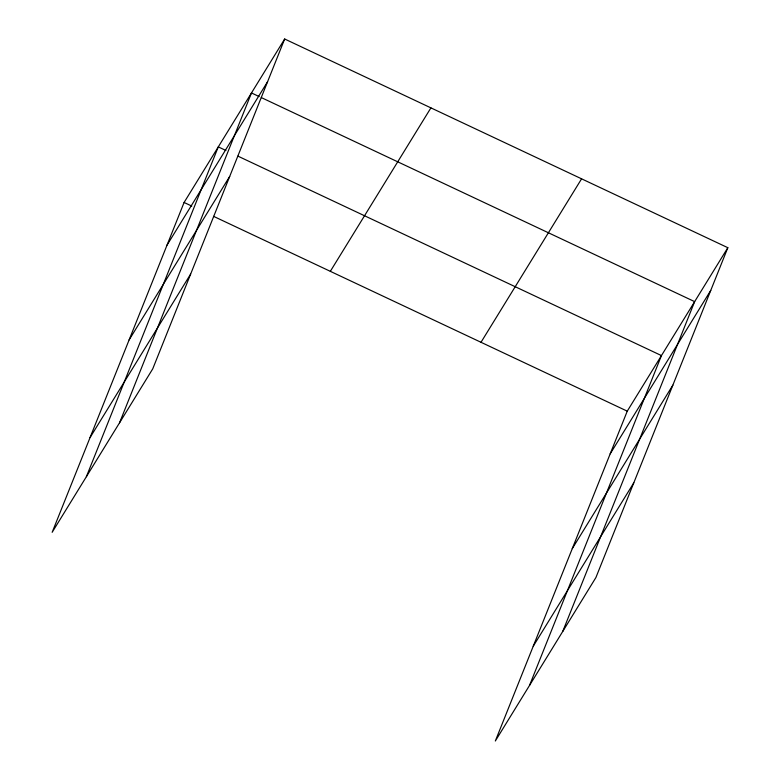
<?xml version="1.0" encoding="UTF-8"?>
<svg xmlns="http://www.w3.org/2000/svg" width="780" height="780" viewBox="0 0 780 780"><rect width="100%" height="100%" fill="white"/><g stroke="black" fill="none" stroke-linecap="round" stroke-linejoin="round"><path stroke-width="1.17" d="M284.671 39L184.09 202.469L52.163 532.301L152.743 368.843L284.671 39L727.837 247.699L595.91 577.532L495.329 741L627.256 411.157L727.837 247.699M86.365 476.726L218.283 146.884L225.927 150.482M119.555 422.779L251.482 92.947L259.116 96.544M529.523 685.425L661.45 355.582L237.929 156.136M562.721 631.478L694.649 301.636L261.3 97.568M167.008 245.164L267.589 81.705M129.109 339.924L229.691 176.455M90.061 437.551L190.642 274.082M330.33 271.333L430.911 107.874M481.006 342.293L581.587 178.825M610.175 453.863L710.755 290.404M572.276 548.623L672.857 385.154M533.227 646.25L633.808 482.781M184.09 202.469L191.734 206.056M213.554 216.343L627.256 411.157"/></g></svg>
